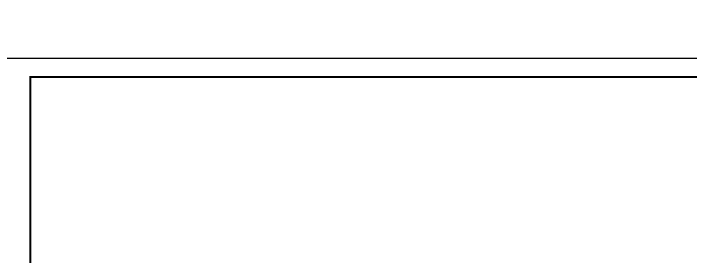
# Model space of a CAD drawing. Extents: x -1712635 to -854203, y -534641 to -21985.
# Drawn here: x -1262019 to -1225610, y -140685 to -127621 of the extents above; entities that cross this region are included whole.
import ezdxf

# ---------------------------------------------------------------- set-up
doc = ezdxf.new("R2010")
doc.units = 0
doc.header["$LTSCALE"] = 1000
doc.layers.get('0').update_dxf_attribs({"linetype": 'CONTINUOUS'})
doc.layers.add('-TK', color=7, linetype='CONTINUOUS')
doc.layers.add('S-X详图填充', color=252, linetype='CONTINUOUS')

# ---------------------------------------------------------------- blocks, each defined once
blk = doc.blocks.new('A1')
blk.add_lwpolyline([(0, 59400), (0, 0), (84100, 0), (84100, 59400)], close=True)
at = {"const_width": 100}
blk.add_lwpolyline([(2500, 58400), (2500, 1000), (83100, 1000), (83100, 58400)], close=True, dxfattribs=at)

msp = doc.modelspace()

# ---------------------------------------------------------------- linework, layer by layer
at = {"layer": 'S-X详图填充', "color": 2, "const_width": 5}
msp.add_lwpolyline([(-1685356.54, -45313.6, -0.57735027), (-1604552.52, -45313.6, -0.57735027), (-1523748.51, -45313.6, -0.57735027), (-1442944.49, -45313.6, -0.57735027), (-1362140.48, -45313.6, -0.57735027), (-1281336.46, -45313.6, -0.57735027), (-1281336.46, -126117.61, -0.57735027), (-1281336.46, -206921.63, -0.57735027), (-1281336.46, -287725.64, -0.57735027), (-1281336.46, -368529.66, -0.57735027), (-1281336.46, -449333.67, -0.57735027), (-1362140.48, -449333.67, -0.57735027), (-1442944.49, -449333.67, -0.57735027), (-1523748.51, -449333.67, -0.57735027), (-1604552.52, -449333.67, -0.57735027), (-1685356.54, -449333.67, -0.57735027), (-1685356.54, -368529.66, -0.57735027), (-1685356.54, -287725.64, -0.57735027), (-1685356.54, -206921.63, -0.57735027), (-1685356.54, -126117.61, -0.57735027), (-1685356.54, -45313.6, -0.57735027), (-1685356.54, -45313.6, -0.57735027)], format="xyb", dxfattribs=at)

# ---------------------------------------------------------------- block references
at = {"layer": '-TK'}
msp.add_blockref('A1', (-1263615.11, -189434.1), dxfattribs=at)

doc.saveas('drawing.dxf')
